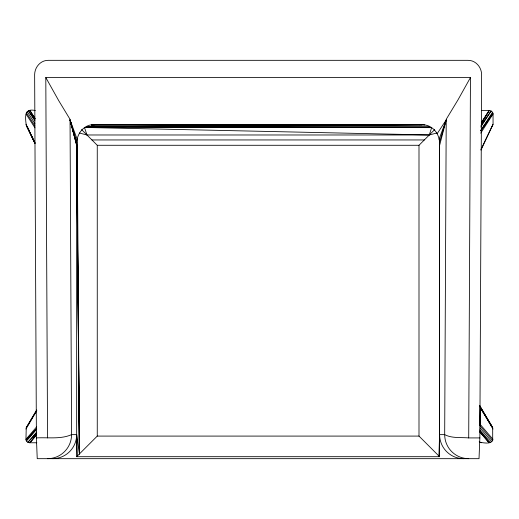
<?xml version="1.0" encoding="UTF-8"?>
<svg xmlns="http://www.w3.org/2000/svg" width="519" height="519" viewBox="0 0 519 519"><rect width="100%" height="100%" fill="white"/><g stroke="black" fill="none" stroke-linecap="round" stroke-linejoin="round"><path stroke-width="0.78" d="M419.08 124.677L422.181 124.722L91.448 124.982L95.522 124.683C83.741 123.626 75.845 134.434 76.656 145.372L76.656 456.694L439.599 456.694L439.599 145.372C440.333 132.987 431.665 123.451 419.08 124.677L96.073 124.683M47.547 458.673A24.036 24.023 90 0 0 71.57 434.637L70.046 119.947L76.656 144.49L76.656 145.372L69.773 118.883L58.77 100.738L45.802 77.545L470.454 77.545L468.709 437.919L479.854 437.919L481.619 74.386C481.405 66.99 475.625 60.262 468.002 60.327L48.254 60.327C40.631 60.262 34.851 66.99 34.643 74.386L36.401 437.919L37.238 458.673L479.018 458.673L479.854 437.919M479.757 405.975L480.198 407.363L479.841 425.677L492.687 440.644C489.741 444.601 483.539 442.61 479.368 442.305M438.899 455.993L439.599 434.637L439.483 142.212L446.483 118.883L458.108 99.654L470.454 77.545M34.909 143.413L26.313 125.553C25.152 117.028 23.939 107.861 35.35 110.541M36.836 442.765L29.843 442.765L27.896 442.305L26.469 441.046L25.95 439.334L26.248 427.714L36.68 410.029M480.951 150.14L493.05 124.236L493.05 113.966L492.531 112.253L491.104 110.995L489.158 110.541L481.392 110.541M492.687 440.644L492.687 427.714L479.627 405.566L492.687 427.714L480.198 407.363L480.198 424.432L479.841 425.677L479.816 419.371M91.448 124.982L422.181 124.722L86.764 126.63L431.626 127.629L429.297 134.979L86.958 134.979L79.472 133.039M439.048 139.293L446.21 119.947L444.686 434.637A24.036 24.023 -90 0 0 468.709 458.673M480.957 149.433L493.05 124.236M481.392 123.788L489.158 110.541L481.392 122.594M36.765 410.218L26.248 427.714M25.95 429.025L36.739 410.75M481.489 122.594L489.158 110.541M480.769 127.051L491.104 110.995L480.983 125.488M480.951 130.237L492.531 112.253M480.691 133.169L493.05 113.966L480.633 130.963M437.108 133.753L446.21 119.947L439.599 145.372L439.483 142.212M481.048 130.288L492.92 113.077L481.035 130.25M491.908 126.662L492.752 125.553M36.57 434.922L29.843 442.765L36.758 433.89M29.843 442.765L36.492 434.922M36.693 426.813L25.95 439.334L36.531 428.791M26.469 441.046L36.765 429.057M36.68 432.068L27.896 442.305L36.726 432.865M76.656 456.694L97.261 436.09L418.995 436.09L439.599 456.694M81.567 129.588L97.261 145.281L418.995 145.281L434.688 129.588M436.842 132.994L429.297 134.979L84.467 127.44L86.958 134.979M36.401 437.919C47.988 437.238 60.736 439.457 71.57 434.637L76.656 434.637L79.413 453.937L77.201 139.326L70.046 119.947L76.656 144.905M424.801 124.982L86.764 126.63L429.635 126.351M84.467 127.44L431.626 127.629M91.928 139.948L424.328 139.948M468.709 437.919C460.781 437.219 451.913 438.471 444.686 434.637L439.599 434.637A24.043 24.043 0 0 0 463.655 458.673M479.206 441.695L481.321 442.765M479.601 431.101L490.578 442.499L479.718 429.849M480.198 424.432L492.985 439.334M479.978 427.935L491.843 441.76M479.777 431.905L489.086 442.765L479.887 431.905M27.163 126.662L26.313 125.553L34.877 142.913M34.87 119.759L28.422 110.8L34.883 120.836M35.084 118.579L29.914 110.541L35.026 118.579M27.157 111.54L34.896 123.561M26.313 112.655L34.877 125.955M26.015 113.966L34.968 127.869M481.924 410.328L485.233 415.751M486.056 417.107L487.296 419.138M488.12 420.494L491.837 426.599M480.198 407.363L492.985 429.025M29.311 130.989L27.52 127.382L34.961 143.302M32.184 136.757L32.898 138.203M26.015 124.236L35 142.959M77.357 455.993L76.656 434.637A24.043 24.043 0 0 1 52.601 458.673M79.413 453.937L76.676 143.718L70.046 119.947L76.773 142.232L79.413 453.937L76.656 144.49M45.802 77.545L47.547 437.919M418.995 145.281L418.995 436.09M97.261 145.281L97.261 436.09M36.564 428.973L26.08 440.222L36.57 429.005"/></g></svg>
